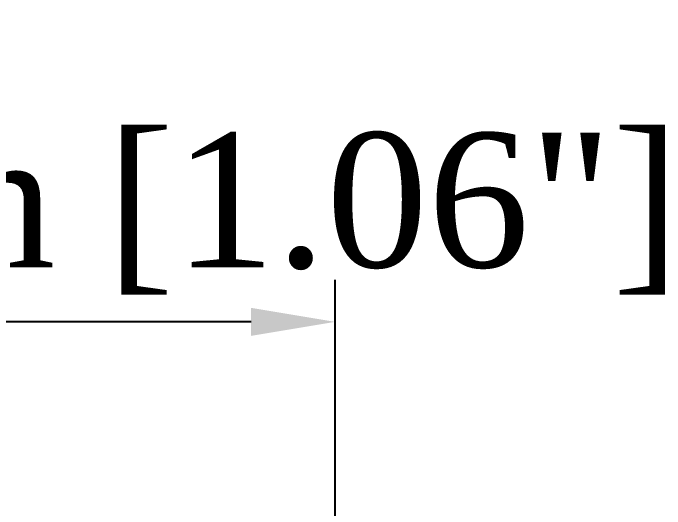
# Model space of a CAD drawing. Extents: x 222 to 1672, y 144 to 807.
# Drawn here: x 454.81 to 493.58, y 486.94 to 516.42 of the extents above; entities that cross this region are included whole.
import ezdxf

# ---------------------------------------------------------------- set-up
doc = ezdxf.new("R2010")
doc.units = 0
doc.header["$LTSCALE"] = 2
doc.header["$MEASUREMENT"] = 0
doc.layers.get('0').update_dxf_attribs({"linetype": 'CONTINUOUS'})
doc.layers.get('DEFPOINTS').update_dxf_attribs({"linetype": 'CONTINUOUS'})
doc.styles.get("Standard").update_dxf_attribs({"font": 'TIMES.TTF'})
doc.dimstyles.new('ISO-25', dxfattribs={"dimscale": 2, "dimtxt": 4, "dimasz": 2.5, "dimexe": 1.25, "dimexo": 0.625, "dimtad": 0, "dimdec": 4, "dimdsep": 46, "dimtxsty": 'Standard', "dimcen": 2.5, "dimadec": 0, "dimazin": 0, "dimtfac": 1, "dimtdec": 4, "dimtmove": 0, "dimatfit": 3, "dimfxl": 0, "dimtolj": 1, "dimtzin": 0, "dimarcsym": 0})

# ---------------------------------------------------------------- blocks, each defined once
blk = doc.blocks.new('*D158')
at = {"color": 0, "lineweight": -2}
for p, q in [((446.963, 480.242), (446.963, 500.563)), ((473.963, 480.242), (473.963, 500.563)), ((468.963, 498.063), (451.963, 498.063))]:
    blk.add_line(p, q, dxfattribs=at)
at = {"color": 0}
for points in [[(451.963, 498.897), (451.963, 497.23), (446.963, 498.063)], [(468.963, 497.23), (468.963, 498.897), (473.963, 498.063)]]:
    blk.add_solid(points, dxfattribs=at)
at = {"layer": 'DEFPOINTS', "color": 0}
for p in [(446.963, 498.063), (446.963, 478.992), (473.963, 478.992)]:
    blk.add_point(p, dxfattribs=at)
at = {"color": 0, "lineweight": 5, "insert": (460.463, 504.49), "char_height": 8, "attachment_point": 5}
blk.add_mtext('\\A1;27mm [1.06"]', dxfattribs=at)

msp = doc.modelspace()

# ---------------------------------------------------------------- dimensions: what is measured, and where the dimension line sits
at = {"lineweight": 5}
dim = msp.add_linear_dim(base=(446.96271, 498.06324), p1=(473.96273, 478.99209), p2=(446.96271, 478.99209), dimstyle='ISO-25', override={"dimtad": 1, "dimpost": 'mm'}, dxfattribs=at)
dim.commit()
dim.dimension.update_dxf_attribs({"geometry": '*D158', "text_midpoint": (460.46272, 498.06324), "dimtype": 160})

doc.saveas('drawing.dxf')
